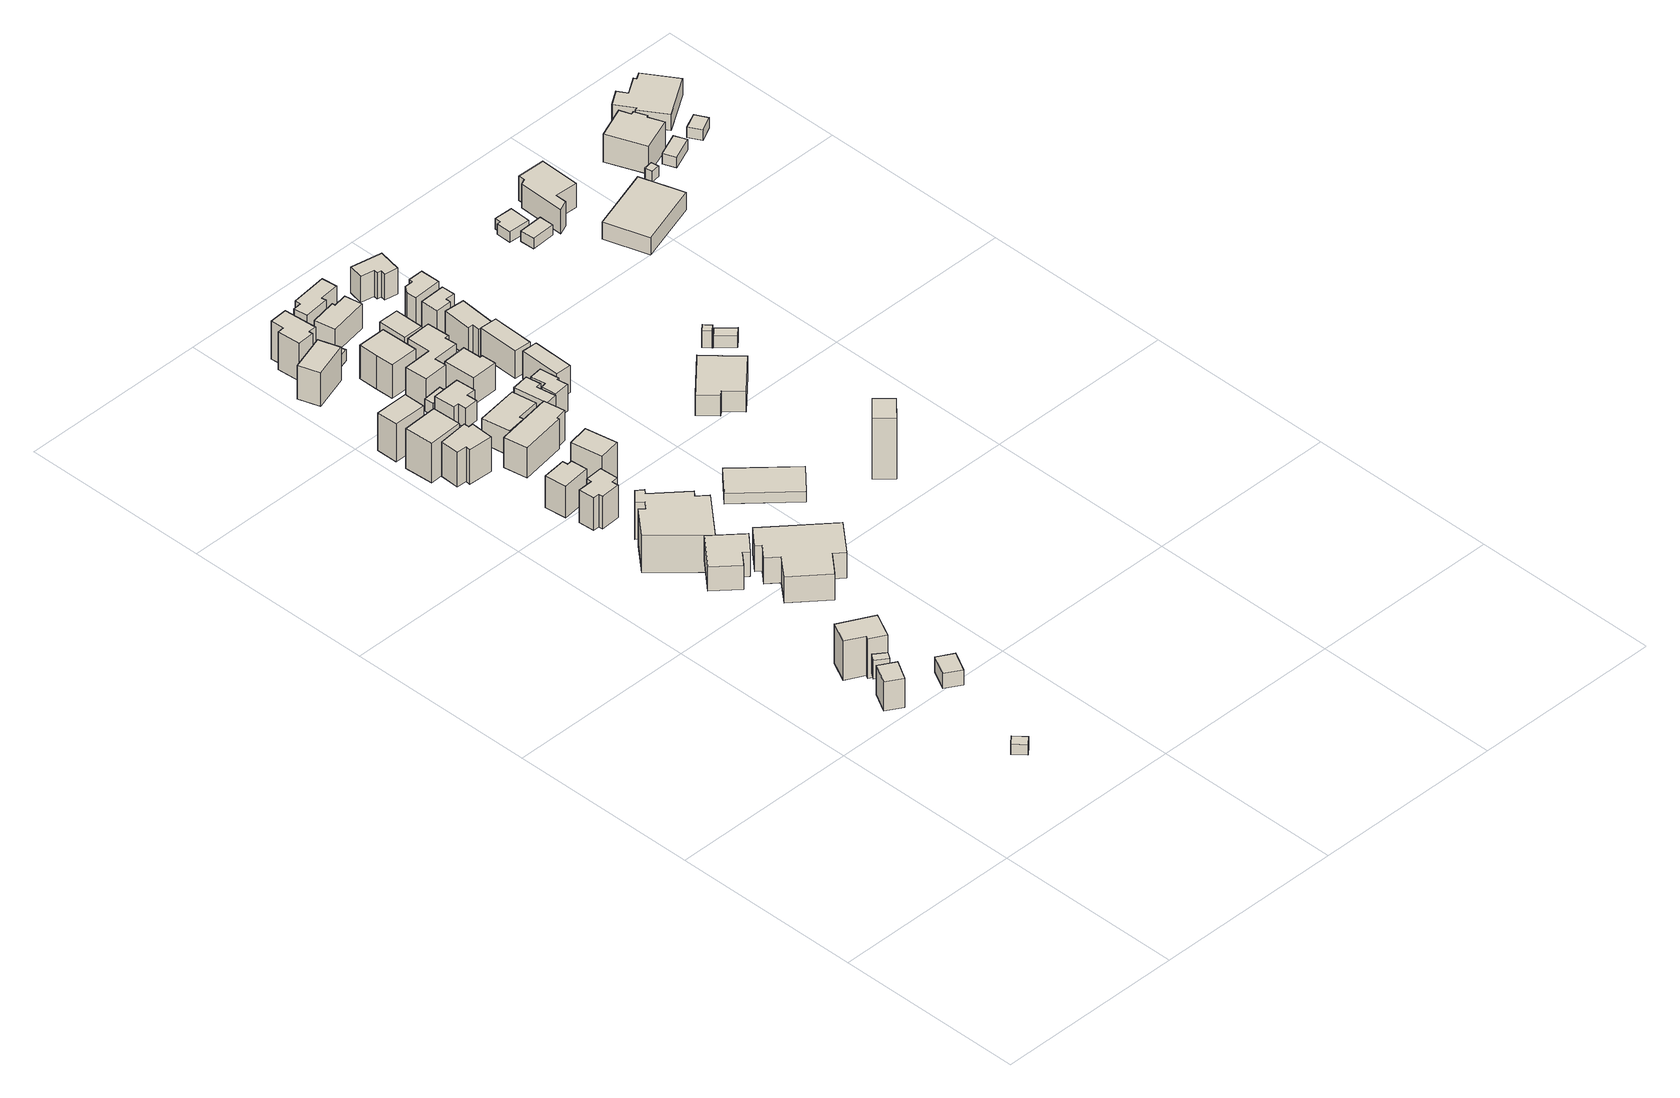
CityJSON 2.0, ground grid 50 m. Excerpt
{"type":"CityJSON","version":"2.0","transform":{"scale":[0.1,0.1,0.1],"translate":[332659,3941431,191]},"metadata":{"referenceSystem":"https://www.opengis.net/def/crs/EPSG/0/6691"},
"CityObjects":{
"building1":{"type":"Building","attributes":{"BuildingIDAttribute.prefecture":"14","BuildingIDAttribute.city":"14151","BuildingDetailAttribute.surveyYear":2015,"BuildingLandSlideRiskAttribute.description":"1","BuildingLandSlideRiskAttribute.areaType":"1"},"geometry":[{"type":"Solid","lod":"1","boundaries":[[[[0,1,2,3]],[[2,4,5,3]],[[1,6,4,2]],[[0,7,6,1]],[[3,5,7,0]],[[4,6,7,5]]]]}]},
"building2":{"type":"Building","attributes":{"usage":"411","measuredHeight":13.5,"storeysAboveGround":1,"BuildingIDAttribute.prefecture":"14","BuildingIDAttribute.city":"14151","BuildingDetailAttribute.totalFloorArea":26.05,"BuildingDetailAttribute.buildingFootprintArea":26.05,"BuildingDetailAttribute.buildingStructureType":"610","BuildingDetailAttribute.buildingStructureOrgType":"2","BuildingDetailAttribute.orgUsage":"10","BuildingDetailAttribute.surveyYear":2015,"BuildingLandSlideRiskAttribute.description":"1","BuildingLandSlideRiskAttribute.areaType":"1"},"geometry":[{"type":"Solid","lod":"1","boundaries":[[[[8,9,10,11]],[[10,12,13,11]],[[9,14,12,10]],[[8,15,14,9]],[[11,13,15,8]],[[12,14,15,13]]]]}]},
"building3":{"type":"Building","attributes":{"measuredHeight":5.5,"BuildingIDAttribute.prefecture":"14","BuildingIDAttribute.city":"14151","BuildingDetailAttribute.surveyYear":2015,"BuildingLandSlideRiskAttribute.description":"1","BuildingLandSlideRiskAttribute.areaType":"1"},"geometry":[{"type":"Solid","lod":"1","boundaries":[[[[16,17,18,19]],[[18,20,21,19]],[[17,22,20,18]],[[16,23,22,17]],[[19,21,23,16]],[[20,22,23,21]]]]}]},
"building4":{"type":"Building","attributes":{"usage":"411","measuredHeight":11.9,"storeysAboveGround":2,"BuildingIDAttribute.prefecture":"14","BuildingIDAttribute.city":"14151","BuildingDetailAttribute.totalFloorArea":110.75,"BuildingDetailAttribute.buildingFootprintArea":55.37,"BuildingDetailAttribute.buildingStructureType":"601","BuildingDetailAttribute.buildingStructureOrgType":"1","BuildingDetailAttribute.orgUsage":"10","BuildingDetailAttribute.surveyYear":2015,"BuildingLandSlideRiskAttribute.description":"1","BuildingLandSlideRiskAttribute.areaType":"1"},"geometry":[{"type":"Solid","lod":"1","boundaries":[[[[24,25,26,27,28,29]],[[28,30,31,29]],[[27,32,30,28]],[[26,33,32,27]],[[25,34,33,26]],[[24,35,34,25]],[[29,31,35,24]],[[30,32,33,34,35,31]]]]}]},
"building5":{"type":"Building","attributes":{"usage":"401","measuredHeight":4.5,"storeysAboveGround":1,"BuildingIDAttribute.prefecture":"14","BuildingIDAttribute.city":"14151","BuildingDetailAttribute.totalFloorArea":24.36,"BuildingDetailAttribute.buildingFootprintArea":24.36,"BuildingDetailAttribute.buildingStructureType":"601","BuildingDetailAttribute.buildingStructureOrgType":"1","BuildingDetailAttribute.orgUsage":"61","BuildingDetailAttribute.surveyYear":2015,"BuildingLandSlideRiskAttribute.description":"1","BuildingLandSlideRiskAttribute.areaType":"1"},"geometry":[{"type":"Solid","lod":"1","boundaries":[[[[36,37,38,39]],[[38,40,41,39]],[[37,42,40,38]],[[36,43,42,37]],[[39,41,43,36]],[[40,42,43,41]]]]}]},
"building6":{"type":"Building","attributes":{"usage":"413","measuredHeight":7.4,"storeysAboveGround":2,"BuildingIDAttribute.prefecture":"14","BuildingIDAttribute.city":"14151","BuildingDetailAttribute.totalFloorArea":607.77,"BuildingDetailAttribute.buildingFootprintArea":303.88,"BuildingDetailAttribute.buildingStructureType":"601","BuildingDetailAttribute.buildingStructureOrgType":"1","BuildingDetailAttribute.orgUsage":"30","BuildingDetailAttribute.surveyYear":2015},"geometry":[{"type":"Solid","lod":"1","boundaries":[[[[44,45,46,47,48,49]],[[48,50,51,49]],[[47,52,50,48]],[[46,53,52,47]],[[45,54,53,46]],[[44,55,54,45]],[[49,51,55,44]],[[50,52,53,54,55,51]]]]}]},
"building7":{"type":"Building","attributes":{"measuredHeight":10.5,"BuildingIDAttribute.prefecture":"14","BuildingIDAttribute.city":"14151","BuildingDetailAttribute.surveyYear":2015,"BuildingLandSlideRiskAttribute.description":"1","BuildingLandSlideRiskAttribute.areaType":"1"},"geometry":[{"type":"Solid","lod":"1","boundaries":[[[[56,57,58,59,60,61,62,63,64,65]],[[64,66,67,65]],[[63,68,66,64]],[[62,69,68,63]],[[61,70,69,62]],[[60,71,70,61]],[[59,72,71,60]],[[58,73,72,59]],[[57,74,73,58]],[[56,75,74,57]],[[65,67,75,56]],[[66,68,69,70,71,72,73,74,75,67]]]]}]},
"building8":{"type":"Building","attributes":{"usage":"441","measuredHeight":11.7,"storeysAboveGround":1,"BuildingIDAttribute.prefecture":"14","BuildingIDAttribute.city":"14151","BuildingDetailAttribute.totalFloorArea":197.43,"BuildingDetailAttribute.buildingFootprintArea":197.43,"BuildingDetailAttribute.buildingStructureType":"610","BuildingDetailAttribute.buildingStructureOrgType":"2","BuildingDetailAttribute.orgUsage":"171","BuildingDetailAttribute.surveyYear":2015},"geometry":[{"type":"Solid","lod":"1","boundaries":[[[[76,77,78,79,80,81,82,83,84,85,86,87]],[[86,88,89,87]],[[85,90,88,86]],[[84,91,90,85]],[[83,92,91,84]],[[82,93,92,83]],[[81,94,93,82]],[[80,95,94,81]],[[79,96,95,80]],[[78,97,96,79]],[[77,98,97,78]],[[76,99,98,77]],[[87,89,99,76]],[[88,90,91,92,93,94,95,96,97,98,99,89]]]]}]},
"building9":{"type":"Building","attributes":{"usage":"411","measuredHeight":10,"storeysAboveGround":2,"BuildingIDAttribute.prefecture":"14","BuildingIDAttribute.city":"14151","BuildingDetailAttribute.totalFloorArea":78.78,"BuildingDetailAttribute.buildingFootprintArea":39.39,"BuildingDetailAttribute.buildingStructureType":"601","BuildingDetailAttribute.buildingStructureOrgType":"1","BuildingDetailAttribute.orgUsage":"10","BuildingDetailAttribute.surveyYear":2015},"geometry":[{"type":"Solid","lod":"1","boundaries":[[[[100,101,102,103,104,105,106,107,108,109]],[[108,110,111,109]],[[107,112,110,108]],[[106,113,112,107]],[[105,114,113,106]],[[104,115,114,105]],[[103,116,115,104]],[[102,117,116,103]],[[101,118,117,102]],[[100,119,118,101]],[[109,111,119,100]],[[110,112,113,114,115,116,117,118,119,111]]]]}]},
"building10":{"type":"Building","attributes":{"usage":"411","measuredHeight":9.7,"storeysAboveGround":2,"BuildingIDAttribute.prefecture":"14","BuildingIDAttribute.city":"14151","BuildingDetailAttribute.totalFloorArea":68.34,"BuildingDetailAttribute.buildingFootprintArea":34.17,"BuildingDetailAttribute.buildingStructureType":"601","BuildingDetailAttribute.buildingStructureOrgType":"1","BuildingDetailAttribute.orgUsage":"10","BuildingDetailAttribute.surveyYear":2015},"geometry":[{"type":"Solid","lod":"1","boundaries":[[[[120,121,122,123,124,125]],[[124,126,127,125]],[[123,128,126,124]],[[122,129,128,123]],[[121,130,129,122]],[[120,131,130,121]],[[125,127,131,120]],[[126,128,129,130,131,127]]]]}]},
"building11":{"type":"Building","attributes":{"usage":"411","measuredHeight":10.7,"storeysAboveGround":2,"BuildingIDAttribute.prefecture":"14","BuildingIDAttribute.city":"14151","BuildingDetailAttribute.totalFloorArea":95.08,"BuildingDetailAttribute.buildingFootprintArea":47.54,"BuildingDetailAttribute.buildingStructureType":"601","BuildingDetailAttribute.buildingStructureOrgType":"1","BuildingDetailAttribute.orgUsage":"10","BuildingDetailAttribute.surveyYear":2015,"BuildingLandSlideRiskAttribute.description":"1","BuildingLandSlideRiskAttribute.areaType":"1"},"geometry":[{"type":"Solid","lod":"1","boundaries":[[[[132,133,134,135,136,137,138,139]],[[138,140,141,139]],[[137,142,140,138]],[[136,143,142,137]],[[135,144,143,136]],[[134,145,144,135]],[[133,146,145,134]],[[132,147,146,133]],[[139,141,147,132]],[[140,142,143,144,145,146,147,141]]]]}]},
"building12":{"type":"Building","attributes":{"usage":"411","measuredHeight":12.3,"storeysAboveGround":2,"BuildingIDAttribute.prefecture":"14","BuildingIDAttribute.city":"14151","BuildingDetailAttribute.totalFloorArea":114.67,"BuildingDetailAttribute.buildingFootprintArea":57.34,"BuildingDetailAttribute.buildingStructureType":"601","BuildingDetailAttribute.buildingStructureOrgType":"1","BuildingDetailAttribute.orgUsage":"10","BuildingDetailAttribute.surveyYear":2015,"BuildingLandSlideRiskAttribute.description":"1","BuildingLandSlideRiskAttribute.areaType":"1"},"geometry":[{"type":"Solid","lod":"1","boundaries":[[[[148,149,150,151]],[[150,152,153,151]],[[149,154,152,150]],[[148,155,154,149]],[[151,153,155,148]],[[152,154,155,153]]]]}]},
"building13":{"type":"Building","attributes":{"usage":"411","measuredHeight":12.6,"storeysAboveGround":2,"BuildingIDAttribute.prefecture":"14","BuildingIDAttribute.city":"14151","BuildingDetailAttribute.totalFloorArea":80.04,"BuildingDetailAttribute.buildingFootprintArea":40.02,"BuildingDetailAttribute.buildingStructureType":"601","BuildingDetailAttribute.buildingStructureOrgType":"1","BuildingDetailAttribute.orgUsage":"10","BuildingDetailAttribute.surveyYear":2015,"BuildingLandSlideRiskAttribute.description":"1","BuildingLandSlideRiskAttribute.areaType":"1"},"geometry":[{"type":"Solid","lod":"1","boundaries":[[[[156,157,158,159]],[[158,160,161,159]],[[157,162,160,158]],[[156,163,162,157]],[[159,161,163,156]],[[160,162,163,161]]]]}]},
"building14":{"type":"Building","attributes":{"usage":"411","measuredHeight":10.7,"storeysAboveGround":3,"BuildingIDAttribute.prefecture":"14","BuildingIDAttribute.city":"14151","BuildingDetailAttribute.totalFloorArea":118.38,"BuildingDetailAttribute.buildingFootprintArea":39.46,"BuildingDetailAttribute.buildingStructureType":"601","BuildingDetailAttribute.buildingStructureOrgType":"1","BuildingDetailAttribute.orgUsage":"10","BuildingDetailAttribute.surveyYear":2015},"geometry":[{"type":"Solid","lod":"1","boundaries":[[[[164,165,166,167]],[[166,168,169,167]],[[165,170,168,166]],[[164,171,170,165]],[[167,169,171,164]],[[168,170,171,169]]]]}]},
"building15":{"type":"Building","attributes":{"usage":"411","measuredHeight":9.7,"storeysAboveGround":2,"BuildingIDAttribute.prefecture":"14","BuildingIDAttribute.city":"14151","BuildingDetailAttribute.totalFloorArea":155.65,"BuildingDetailAttribute.buildingFootprintArea":77.83,"BuildingDetailAttribute.buildingStructureType":"601","BuildingDetailAttribute.buildingStructureOrgType":"1","BuildingDetailAttribute.orgUsage":"10","BuildingDetailAttribute.surveyYear":2015},"geometry":[{"type":"Solid","lod":"1","boundaries":[[[[172,173,174,175,176,177]],[[176,178,179,177]],[[175,180,178,176]],[[174,181,180,175]],[[173,182,181,174]],[[172,183,182,173]],[[177,179,183,172]],[[178,180,181,182,183,179]]]]}]},
"building16":{"type":"Building","attributes":{"usage":"411","measuredHeight":8.4,"storeysAboveGround":2,"BuildingIDAttribute.prefecture":"14","BuildingIDAttribute.city":"14151","BuildingDetailAttribute.totalFloorArea":116.12,"BuildingDetailAttribute.buildingFootprintArea":58.06,"BuildingDetailAttribute.buildingStructureType":"601","BuildingDetailAttribute.buildingStructureOrgType":"1","BuildingDetailAttribute.orgUsage":"10","BuildingDetailAttribute.surveyYear":2015},"geometry":[{"type":"Solid","lod":"1","boundaries":[[[[184,185,186,187,188,189]],[[188,190,191,189]],[[187,192,190,188]],[[186,193,192,187]],[[185,194,193,186]],[[184,195,194,185]],[[189,191,195,184]],[[190,192,193,194,195,191]]]]}]},
"building17":{"type":"Building","attributes":{"name":"252","usage":"421","storeysAboveGround":1,"BuildingIDAttribute.prefecture":"14","BuildingIDAttribute.city":"14151","BuildingDetailAttribute.totalFloorArea":140.59,"BuildingDetailAttribute.buildingFootprintArea":140.59,"BuildingDetailAttribute.buildingStructureType":"610","BuildingDetailAttribute.buildingStructureOrgType":"2","BuildingDetailAttribute.orgUsage":"120","BuildingDetailAttribute.surveyYear":2015,"BuildingLandSlideRiskAttribute.description":"1","BuildingLandSlideRiskAttribute.areaType":"1"},"geometry":[{"type":"Solid","lod":"1","boundaries":[[[[196,197,198,199]],[[198,200,201,199]],[[197,202,200,198]],[[196,203,202,197]],[[199,201,203,196]],[[200,202,203,201]]]]}]},
"building18":{"type":"Building","attributes":{"usage":"411","measuredHeight":8,"storeysAboveGround":2,"BuildingIDAttribute.prefecture":"14","BuildingIDAttribute.city":"14151","BuildingDetailAttribute.totalFloorArea":79.61,"BuildingDetailAttribute.buildingFootprintArea":39.81,"BuildingDetailAttribute.buildingStructureType":"601","BuildingDetailAttribute.buildingStructureOrgType":"1","BuildingDetailAttribute.orgUsage":"10","BuildingDetailAttribute.surveyYear":2015},"geometry":[{"type":"Solid","lod":"1","boundaries":[[[[204,205,206,207,208,209,210,211]],[[210,212,213,211]],[[209,214,212,210]],[[208,215,214,209]],[[207,216,215,208]],[[206,217,216,207]],[[205,218,217,206]],[[204,219,218,205]],[[211,213,219,204]],[[212,214,215,216,217,218,219,213]]]]}]},
"building19":{"type":"Building","attributes":{"usage":"411","measuredHeight":10.5,"storeysAboveGround":2,"BuildingIDAttribute.prefecture":"14","BuildingIDAttribute.city":"14151","BuildingDetailAttribute.totalFloorArea":92.85,"BuildingDetailAttribute.buildingFootprintArea":46.42,"BuildingDetailAttribute.buildingStructureType":"601","BuildingDetailAttribute.buildingStructureOrgType":"1","BuildingDetailAttribute.orgUsage":"10","BuildingDetailAttribute.surveyYear":2015,"BuildingLandSlideRiskAttribute.description":"1","BuildingLandSlideRiskAttribute.areaType":"1"},"geometry":[{"type":"Solid","lod":"1","boundaries":[[[[220,221,222,223]],[[222,224,225,223]],[[221,226,224,222]],[[220,227,226,221]],[[223,225,227,220]],[[224,226,227,225]]]]}]},
"building20":{"type":"Building","attributes":{"measuredHeight":4.2,"BuildingIDAttribute.prefecture":"14","BuildingIDAttribute.city":"14151","BuildingDetailAttribute.surveyYear":2015},"geometry":[{"type":"Solid","lod":"1","boundaries":[[[[228,229,230,231]],[[230,232,233,231]],[[229,234,232,230]],[[228,235,234,229]],[[231,233,235,228]],[[232,234,235,233]]]]}]},
"building21":{"type":"Building","attributes":{"usage":"411","measuredHeight":10.8,"storeysAboveGround":2,"BuildingIDAttribute.prefecture":"14","BuildingIDAttribute.city":"14151","BuildingDetailAttribute.totalFloorArea":119.8,"BuildingDetailAttribute.buildingFootprintArea":59.9,"BuildingDetailAttribute.buildingStructureType":"601","BuildingDetailAttribute.buildingStructureOrgType":"1","BuildingDetailAttribute.orgUsage":"10","BuildingDetailAttribute.surveyYear":2015},"geometry":[{"type":"Solid","lod":"1","boundaries":[[[[236,237,238,239,240]],[[239,241,242,240]],[[238,243,241,239]],[[237,244,243,238]],[[236,245,244,237]],[[240,242,245,236]],[[241,243,244,245,242]]]]}]},
"building22":{"type":"Building","attributes":{"usage":"411","measuredHeight":8.2,"storeysAboveGround":2,"BuildingIDAttribute.prefecture":"14","BuildingIDAttribute.city":"14151","BuildingDetailAttribute.totalFloorArea":126.86,"BuildingDetailAttribute.buildingFootprintArea":63.43,"BuildingDetailAttribute.buildingStructureType":"601","BuildingDetailAttribute.buildingStructureOrgType":"1","BuildingDetailAttribute.orgUsage":"10","BuildingDetailAttribute.surveyYear":2015},"geometry":[{"type":"Solid","lod":"1","boundaries":[[[[246,247,248,249,250,251]],[[250,252,253,251]],[[249,254,252,250]],[[248,255,254,249]],[[247,256,255,248]],[[246,257,256,247]],[[251,253,257,246]],[[252,254,255,256,257,253]]]]}]},
"building23":{"type":"Building","attributes":{"usage":"411","measuredHeight":11.3,"storeysAboveGround":2,"BuildingIDAttribute.prefecture":"14","BuildingIDAttribute.city":"14151","BuildingDetailAttribute.totalFloorArea":90.86,"BuildingDetailAttribute.buildingFootprintArea":45.43,"BuildingDetailAttribute.buildingStructureType":"601","BuildingDetailAttribute.buildingStructureOrgType":"1","BuildingDetailAttribute.orgUsage":"10","BuildingDetailAttribute.surveyYear":2015,"BuildingLandSlideRiskAttribute.description":"1","BuildingLandSlideRiskAttribute.areaType":"1"},"geometry":[{"type":"Solid","lod":"1","boundaries":[[[[258,259,260,261,262,263,264,265]],[[264,266,267,265]],[[263,268,266,264]],[[262,269,268,263]],[[261,270,269,262]],[[260,271,270,261]],[[259,272,271,260]],[[258,273,272,259]],[[265,267,273,258]],[[266,268,269,270,271,272,273,267]]]]}]},
"building24":{"type":"Building","attributes":{"measuredHeight":3.6,"BuildingIDAttribute.prefecture":"14","BuildingIDAttribute.city":"14151","BuildingDetailAttribute.surveyYear":2015},"geometry":[{"type":"Solid","lod":"1","boundaries":[[[[274,275,276,277]],[[276,278,279,277]],[[275,280,278,276]],[[274,281,280,275]],[[277,279,281,274]],[[278,280,281,279]]]]}]},
"building25":{"type":"Building","attributes":{"usage":"411","measuredHeight":9,"storeysAboveGround":2,"BuildingIDAttribute.prefecture":"14","BuildingIDAttribute.city":"14151","BuildingDetailAttribute.totalFloorArea":165.28,"BuildingDetailAttribute.buildingFootprintArea":82.64,"BuildingDetailAttribute.buildingStructureType":"601","BuildingDetailAttribute.buildingStructureOrgType":"1","BuildingDetailAttribute.orgUsage":"10","BuildingDetailAttribute.surveyYear":2015},"geometry":[{"type":"Solid","lod":"1","boundaries":[[[[282,283,284,285,286,287,288,289,290,291]],[[290,292,293,291]],[[289,294,292,290]],[[288,295,294,289]],[[287,296,295,288]],[[286,297,296,287]],[[285,298,297,286]],[[284,299,298,285]],[[283,300,299,284]],[[282,301,300,283]],[[291,293,301,282]],[[292,294,295,296,297,298,299,300,301,293]]]]}]},
"building26":{"type":"Building","attributes":{"usage":"411","measuredHeight":8.4,"storeysAboveGround":2,"BuildingIDAttribute.prefecture":"14","BuildingIDAttribute.city":"14151","BuildingDetailAttribute.totalFloorArea":92.43,"BuildingDetailAttribute.buildingFootprintArea":46.21,"BuildingDetailAttribute.buildingStructureType":"601","BuildingDetailAttribute.buildingStructureOrgType":"1","BuildingDetailAttribute.orgUsage":"10","BuildingDetailAttribute.surveyYear":2015},"geometry":[{"type":"Solid","lod":"1","boundaries":[[[[302,303,304,305,306,307]],[[306,308,309,307]],[[305,310,308,306]],[[304,311,310,305]],[[303,312,311,304]],[[302,313,312,303]],[[307,309,313,302]],[[308,310,311,312,313,309]]]]}]},
"building27":{"type":"Building","attributes":{"measuredHeight":8.2,"BuildingIDAttribute.prefecture":"14","BuildingIDAttribute.city":"14151","BuildingDetailAttribute.surveyYear":2015},"geometry":[{"type":"Solid","lod":"1","boundaries":[[[[314,315,316,317,318,319,320,321]],[[320,322,323,321]],[[319,324,322,320]],[[318,325,324,319]],[[317,326,325,318]],[[316,327,326,317]],[[315,328,327,316]],[[314,329,328,315]],[[321,323,329,314]],[[322,324,325,326,327,328,329,323]]]]}]},
"building28":{"type":"Building","attributes":{"usage":"421","measuredHeight":20.1,"storeysAboveGround":1,"BuildingIDAttribute.prefecture":"14","BuildingIDAttribute.city":"14151","BuildingDetailAttribute.totalFloorArea":33.07,"BuildingDetailAttribute.buildingFootprintArea":33.07,"BuildingDetailAttribute.buildingStructureType":"610","BuildingDetailAttribute.buildingStructureOrgType":"2","BuildingDetailAttribute.orgUsage":"120","BuildingDetailAttribute.surveyYear":2015,"BuildingLandSlideRiskAttribute.description":"1","BuildingLandSlideRiskAttribute.areaType":"1"},"geometry":[{"type":"Solid","lod":"1","boundaries":[[[[330,331,332,333]],[[332,334,335,333]],[[331,336,334,332]],[[330,337,336,331]],[[333,335,337,330]],[[334,336,337,335]]]]}]},
"building29":{"type":"Building","attributes":{"usage":"411","measuredHeight":10.2,"storeysAboveGround":2,"BuildingIDAttribute.prefecture":"14","BuildingIDAttribute.city":"14151","BuildingDetailAttribute.totalFloorArea":67.5,"BuildingDetailAttribute.buildingFootprintArea":33.75,"BuildingDetailAttribute.buildingStructureType":"601","BuildingDetailAttribute.buildingStructureOrgType":"1","BuildingDetailAttribute.orgUsage":"10","BuildingDetailAttribute.surveyYear":2015},"geometry":[{"type":"Solid","lod":"1","boundaries":[[[[338,339,340,341]],[[340,342,343,341]],[[339,344,342,340]],[[338,345,344,339]],[[341,343,345,338]],[[342,344,345,343]]]]}]},
"building30":{"type":"Building","attributes":{"usage":"411","measuredHeight":7.7,"storeysAboveGround":2,"BuildingIDAttribute.prefecture":"14","BuildingIDAttribute.city":"14151","BuildingDetailAttribute.totalFloorArea":70.31,"BuildingDetailAttribute.buildingFootprintArea":35.15,"BuildingDetailAttribute.buildingStructureType":"601","BuildingDetailAttribute.buildingStructureOrgType":"1","BuildingDetailAttribute.orgUsage":"10","BuildingDetailAttribute.surveyYear":2015},"geometry":[{"type":"Solid","lod":"1","boundaries":[[[[346,347,348,349,350,351]],[[350,352,353,351]],[[349,354,352,350]],[[348,355,354,349]],[[347,356,355,348]],[[346,357,356,347]],[[351,353,357,346]],[[352,354,355,356,357,353]]]]}]},
"building31":{"type":"Building","attributes":{"usage":"411","measuredHeight":9.4,"storeysAboveGround":2,"BuildingIDAttribute.prefecture":"14","BuildingIDAttribute.city":"14151","BuildingDetailAttribute.totalFloorArea":62.1,"BuildingDetailAttribute.buildingFootprintArea":31.05,"BuildingDetailAttribute.buildingStructureType":"601","BuildingDetailAttribute.buildingStructureOrgType":"1","BuildingDetailAttribute.orgUsage":"10","BuildingDetailAttribute.surveyYear":2015},"geometry":[{"type":"Solid","lod":"1","boundaries":[[[[358,359,360,361]],[[360,362,363,361]],[[359,364,362,360]],[[358,365,364,359]],[[361,363,365,358]],[[362,364,365,363]]]]}]},
"building32":{"type":"Building","attributes":{"usage":"411","measuredHeight":7.6,"storeysAboveGround":2,"BuildingIDAttribute.prefecture":"14","BuildingIDAttribute.city":"14151","BuildingDetailAttribute.totalFloorArea":86.54,"BuildingDetailAttribute.buildingFootprintArea":43.27,"BuildingDetailAttribute.buildingStructureType":"601","BuildingDetailAttribute.buildingStructureOrgType":"1","BuildingDetailAttribute.orgUsage":"10","BuildingDetailAttribute.surveyYear":2015,"BuildingLandSlideRiskAttribute.description":"1","BuildingLandSlideRiskAttribute.areaType":"1"},"geometry":[{"type":"Solid","lod":"1","boundaries":[[[[366,367,368,369,370,371,372,373]],[[372,374,375,373]],[[371,376,374,372]],[[370,377,376,371]],[[369,378,377,370]],[[368,379,378,369]],[[367,380,379,368]],[[366,381,380,367]],[[373,375,381,366]],[[374,376,377,378,379,380,381,375]]]]}]},
"building33":{"type":"Building","attributes":{"usage":"411","measuredHeight":8.8,"storeysAboveGround":2,"BuildingIDAttribute.prefecture":"14","BuildingIDAttribute.city":"14151","BuildingDetailAttribute.totalFloorArea":82,"BuildingDetailAttribute.buildingFootprintArea":41,"BuildingDetailAttribute.buildingStructureType":"601","BuildingDetailAttribute.buildingStructureOrgType":"1","BuildingDetailAttribute.orgUsage":"10","BuildingDetailAttribute.surveyYear":2015},"geometry":[{"type":"Solid","lod":"1","boundaries":[[[[382,383,384,385]],[[384,386,387,385]],[[383,388,386,384]],[[382,389,388,383]],[[385,387,389,382]],[[386,388,389,387]]]]}]},
"building34":{"type":"Building","attributes":{"usage":"411","measuredHeight":7,"storeysAboveGround":1,"BuildingIDAttribute.prefecture":"14","BuildingIDAttribute.city":"14151","BuildingDetailAttribute.totalFloorArea":128.74,"BuildingDetailAttribute.buildingFootprintArea":128.74,"BuildingDetailAttribute.buildingStructureType":"601","BuildingDetailAttribute.buildingStructureOrgType":"1","BuildingDetailAttribute.orgUsage":"10","BuildingDetailAttribute.surveyYear":2015,"BuildingLandSlideRiskAttribute.description":"1","BuildingLandSlideRiskAttribute.areaType":"1"},"geometry":[{"type":"Solid","lod":"1","boundaries":[[[[390,391,392,393,394,395]],[[394,396,397,395]],[[393,398,396,394]],[[392,399,398,393]],[[391,400,399,392]],[[390,401,400,391]],[[395,397,401,390]],[[396,398,399,400,401,397]]]]}]},
"building35":{"type":"Building","attributes":{"usage":"411","measuredHeight":9,"storeysAboveGround":2,"BuildingIDAttribute.prefecture":"14","BuildingIDAttribute.city":"14151","BuildingDetailAttribute.totalFloorArea":78.77,"BuildingDetailAttribute.buildingFootprintArea":39.39,"BuildingDetailAttribute.buildingStructureType":"601","BuildingDetailAttribute.buildingStructureOrgType":"1","BuildingDetailAttribute.orgUsage":"10","BuildingDetailAttribute.surveyYear":2015},"geometry":[{"type":"Solid","lod":"1","boundaries":[[[[402,403,404,405,406,407]],[[406,408,409,407]],[[405,410,408,406]],[[404,411,410,405]],[[403,412,411,404]],[[402,413,412,403]],[[407,409,413,402]],[[408,410,411,412,413,409]]]]}]},
"building36":{"type":"Building","attributes":{"usage":"411","measuredHeight":9.3,"storeysAboveGround":2,"BuildingIDAttribute.prefecture":"14","BuildingIDAttribute.city":"14151","BuildingDetailAttribute.totalFloorArea":46.86,"BuildingDetailAttribute.buildingFootprintArea":23.43,"BuildingDetailAttribute.buildingStructureType":"601","BuildingDetailAttribute.buildingStructureOrgType":"1","BuildingDetailAttribute.orgUsage":"10","BuildingDetailAttribute.surveyYear":2015},"geometry":[{"type":"Solid","lod":"1","boundaries":[[[[414,415,416,417,418,419]],[[418,420,421,419]],[[417,422,420,418]],[[416,423,422,417]],[[415,424,423,416]],[[414,425,424,415]],[[419,421,425,414]],[[420,422,423,424,425,421]]]]}]},
"building37":{"type":"Building","attributes":{"usage":"411","measuredHeight":10.2,"storeysAboveGround":2,"BuildingIDAttribute.prefecture":"14","BuildingIDAttribute.city":"14151","BuildingDetailAttribute.totalFloorArea":43.78,"BuildingDetailAttribute.buildingFootprintArea":21.89,"BuildingDetailAttribute.buildingStructureType":"601","BuildingDetailAttribute.buildingStructureOrgType":"1","BuildingDetailAttribute.orgUsage":"10","BuildingDetailAttribute.surveyYear":2015},"geometry":[{"type":"Solid","lod":"1","boundaries":[[[[426,427,428,429,430,431,432]],[[431,433,434,432]],[[430,435,433,431]],[[429,436,435,430]],[[428,437,436,429]],[[427,438,437,428]],[[426,439,438,427]],[[432,434,439,426]],[[433,435,436,437,438,439,434]]]]}]},
"building38":{"type":"Building","attributes":{"usage":"411","measuredHeight":8.1,"storeysAboveGround":2,"BuildingIDAttribute.prefecture":"14","BuildingIDAttribute.city":"14151","BuildingDetailAttribute.totalFloorArea":69.57,"BuildingDetailAttribute.buildingFootprintArea":34.78,"BuildingDetailAttribute.buildingStructureType":"601","BuildingDetailAttribute.buildingStructureOrgType":"1","BuildingDetailAttribute.orgUsage":"10","BuildingDetailAttribute.surveyYear":2015},"geometry":[{"type":"Solid","lod":"1","boundaries":[[[[440,441,442,443,444,445,446,447]],[[446,448,449,447]],[[445,450,448,446]],[[444,451,450,445]],[[443,452,451,444]],[[442,453,452,443]],[[441,454,453,442]],[[440,455,454,441]],[[447,449,455,440]],[[448,450,451,452,453,454,455,449]]]]}]},
"building39":{"type":"Building","attributes":{"measuredHeight":5.2,"BuildingIDAttribute.prefecture":"14","BuildingIDAttribute.city":"14151","BuildingDetailAttribute.surveyYear":2015},"geometry":[{"type":"Solid","lod":"1","boundaries":[[[[456,457,458,459]],[[458,460,461,459]],[[457,462,460,458]],[[456,463,462,457]],[[459,461,463,456]],[[460,462,463,461]]]]}]},
"building40":{"type":"Building","attributes":{"measuredHeight":4.5,"BuildingIDAttribute.prefecture":"14","BuildingIDAttribute.city":"14151","BuildingDetailAttribute.surveyYear":2015},"geometry":[{"type":"Solid","lod":"1","boundaries":[[[[464,465,466,467]],[[466,468,469,467]],[[465,470,468,466]],[[464,471,470,465]],[[467,469,471,464]],[[468,470,471,469]]]]}]},
"building41":{"type":"Building","attributes":{"usage":"451","storeysAboveGround":1,"BuildingIDAttribute.prefecture":"14","BuildingIDAttribute.city":"14151","BuildingDetailAttribute.totalFloorArea":20.02,"BuildingDetailAttribute.buildingFootprintArea":20.02,"BuildingDetailAttribute.buildingStructureType":"601","BuildingDetailAttribute.buildingStructureOrgType":"1","BuildingDetailAttribute.orgUsage":"200","BuildingDetailAttribute.surveyYear":2015},"geometry":[{"type":"Solid","lod":"1","boundaries":[[[[472,473,474,475]],[[474,476,477,475]],[[473,478,476,474]],[[472,479,478,473]],[[475,477,479,472]],[[476,478,479,477]]]]}]},
"building42":{"type":"Building","attributes":{"usage":"451","storeysAboveGround":1,"BuildingIDAttribute.prefecture":"14","BuildingIDAttribute.city":"14151","BuildingDetailAttribute.totalFloorArea":26.1,"BuildingDetailAttribute.buildingFootprintArea":26.1,"BuildingDetailAttribute.buildingStructureType":"601","BuildingDetailAttribute.buildingStructureOrgType":"1","BuildingDetailAttribute.orgUsage":"200","BuildingDetailAttribute.surveyYear":2015},"geometry":[{"type":"Solid","lod":"1","boundaries":[[[[480,481,482,483,484,485]],[[484,486,487,485]],[[483,488,486,484]],[[482,489,488,483]],[[481,490,489,482]],[[480,491,490,481]],[[485,487,491,480]],[[486,488,489,490,491,487]]]]}]},
"building43":{"type":"Building","attributes":{"usage":"411","measuredHeight":8.1,"storeysAboveGround":1,"BuildingIDAttribute.prefecture":"14","BuildingIDAttribute.city":"14151","BuildingDetailAttribute.totalFloorArea":83.14,"BuildingDetailAttribute.buildingFootprintArea":83.14,"BuildingDetailAttribute.buildingStructureType":"601","BuildingDetailAttribute.buildingStructureOrgType":"1","BuildingDetailAttribute.orgUsage":"10","BuildingDetailAttribute.surveyYear":2015},"geometry":[{"type":"Solid","lod":"1","boundaries":[[[[492,493,494,495,496,497,498,499]],[[498,500,501,499]],[[497,502,500,498]],[[496,503,502,497]],[[495,504,503,496]],[[494,505,504,495]],[[493,506,505,494]],[[492,507,506,493]],[[499,501,507,492]],[[500,502,503,504,505,506,507,501]]]]}]},
"building44":{"type":"Building","attributes":{"usage":"413","measuredHeight":5.8,"storeysAboveGround":1,"BuildingIDAttribute.prefecture":"14","BuildingIDAttribute.city":"14151","BuildingDetailAttribute.totalFloorArea":206.16,"BuildingDetailAttribute.buildingFootprintArea":206.16,"BuildingDetailAttribute.buildingStructureType":"610","BuildingDetailAttribute.buildingStructureOrgType":"2","BuildingDetailAttribute.orgUsage":"30","BuildingDetailAttribute.surveyYear":2015},"geometry":[{"type":"Solid","lod":"1","boundaries":[[[[508,509,510,511]],[[510,512,513,511]],[[509,514,512,510]],[[508,515,514,509]],[[511,513,515,508]],[[512,514,515,513]]]]}]},
"building45":{"type":"Building","attributes":{"BuildingIDAttribute.prefecture":"14","BuildingIDAttribute.city":"14151","BuildingDetailAttribute.surveyYear":2015},"geometry":[{"type":"Solid","lod":"1","boundaries":[[[[516,517,518,519]],[[518,520,521,519]],[[517,522,520,518]],[[516,523,522,517]],[[519,521,523,516]],[[520,522,523,521]]]]}]},
"building46":{"type":"Building","attributes":{"usage":"411","measuredHeight":9.1,"storeysAboveGround":2,"BuildingIDAttribute.prefecture":"14","BuildingIDAttribute.city":"14151","BuildingDetailAttribute.totalFloorArea":165.52,"BuildingDetailAttribute.buildingFootprintArea":82.76,"BuildingDetailAttribute.buildingStructureType":"601","BuildingDetailAttribute.buildingStructureOrgType":"1","BuildingDetailAttribute.orgUsage":"10","BuildingDetailAttribute.surveyYear":2015},"geometry":[{"type":"Solid","lod":"1","boundaries":[[[[524,525,526,527,528,529,530,531]],[[530,532,533,531]],[[529,534,532,530]],[[528,535,534,529]],[[527,536,535,528]],[[526,537,536,527]],[[525,538,537,526]],[[524,539,538,525]],[[531,533,539,524]],[[532,534,535,536,537,538,539,533]]]]}]},
"building47":{"type":"Building","attributes":{"BuildingIDAttribute.prefecture":"14","BuildingIDAttribute.city":"14151","BuildingDetailAttribute.surveyYear":2015,"BuildingLandSlideRiskAttribute.description":"1","BuildingLandSlideRiskAttribute.areaType":"1"},"geometry":[{"type":"Solid","lod":"1","boundaries":[[[[540,541,542,543]],[[542,544,545,543]],[[541,546,544,542]],[[540,547,546,541]],[[543,545,547,540]],[[544,546,547,545]]]]}]},
"building48":{"type":"Building","attributes":{"BuildingIDAttribute.prefecture":"14","BuildingIDAttribute.city":"14151","BuildingDetailAttribute.surveyYear":2015,"BuildingLandSlideRiskAttribute.description":"1","BuildingLandSlideRiskAttribute.areaType":"1"},"geometry":[{"type":"Solid","lod":"1","boundaries":[[[[548,549,550,551]],[[550,552,553,551]],[[549,554,552,550]],[[548,555,554,549]],[[551,553,555,548]],[[552,554,555,553]]]]}]},
"building49":{"type":"Building","attributes":{"usage":"415","measuredHeight":7.9,"storeysAboveGround":2,"BuildingIDAttribute.prefecture":"14","BuildingIDAttribute.city":"14151","BuildingDetailAttribute.totalFloorArea":236.15,"BuildingDetailAttribute.buildingFootprintArea":118.07,"BuildingDetailAttribute.buildingStructureType":"601","BuildingDetailAttribute.buildingStructureOrgType":"1","BuildingDetailAttribute.orgUsage":"50","BuildingDetailAttribute.surveyYear":2015,"BuildingLandSlideRiskAttribute.description":"1","BuildingLandSlideRiskAttribute.areaType":"1"},"geometry":[{"type":"Solid","lod":"1","boundaries":[[[[556,557,558,559,560,561,562,563,564,565]],[[564,566,567,565]],[[563,568,566,564]],[[562,569,568,563]],[[561,570,569,562]],[[560,571,570,561]],[[559,572,571,560]],[[558,573,572,559]],[[557,574,573,558]],[[556,575,574,557]],[[565,567,575,556]],[[566,568,569,570,571,572,573,574,575,567]]]]}]}
},
"vertices":[
[98,27,254],[76,8,254],[51,37,254],[72,56,254],[51,37,284],[72,56,284],[76,8,284],[98,27,284],
[67,378,180],[25,402,180],[55,454,180],[97,429,180],[55,454,263],[97,429,263],[25,402,263],[67,378,263],
[103,465,211],[91,447,211],[61,469,211],[74,486,211],[61,469,265],[74,486,265],[91,447,265],[103,465,265],
[150,543,185],[117,479,185],[76,501,185],[81,510,185],[34,535,185],[62,589,185],[34,535,298],[62,589,298],[81,510,298],[76,501,298],[117,479,298],[150,543,298],
[164,292,236],[123,316,236],[152,369,236],[193,345,236],[152,369,279],[193,345,279],[123,316,279],[164,292,279],
[123,1049,177],[196,984,177],[153,936,177],[139,948,177],[110,915,177],[51,968,177],[110,915,246],[51,968,246],[139,948,246],[153,936,246],[196,984,246],[123,1049,246],
[354,849,188],[287,771,188],[262,792,188],[215,738,188],[131,810,188],[175,863,188],[146,888,188],[174,921,188],[162,931,188],[203,978,188],[162,931,262],[203,978,262],[174,921,262],[146,888,262],[175,863,262],[131,810,262],[215,738,262],[262,792,262],[287,771,262],[354,849,262],
[51,1170,112],[111,1239,112],[123,1228,112],[138,1245,112],[121,1260,112],[151,1289,112],[168,1275,112],[159,1265,112],[240,1194,112],[229,1182,112],[255,1159,112],[164,1055,112],[255,1159,218],[164,1055,218],[229,1182,218],[240,1194,218],[159,1265,218],[168,1275,218],[151,1289,218],[121,1260,218],[138,1245,218],[123,1228,218],[111,1239,218],[51,1170,218],
[108,1346,99],[107,1357,99],[91,1357,99],[88,1399,99],[128,1400,99],[127,1414,99],[174,1417,99],[177,1368,99],[159,1367,99],[160,1349,99],[159,1367,192],[160,1349,192],[177,1368,192],[174,1417,192],[127,1414,192],[128,1400,192],[88,1399,192],[91,1357,192],[107,1357,192],[108,1346,192],
[87,1439,89],[81,1496,89],[143,1503,89],[144,1489,89],[158,1490,89],[162,1447,89],[158,1490,180],[162,1447,180],[144,1489,180],[143,1503,180],[81,1496,180],[87,1439,180],
[99,1763,63],[100,1749,63],[112,1749,63],[109,1689,63],[44,1692,63],[45,1704,63],[18,1705,63],[21,1755,63],[18,1705,162],[21,1755,162],[45,1704,162],[44,1692,162],[109,1689,162],[112,1749,162],[100,1749,162],[99,1763,162],
[8,1773,41],[4,1849,41],[96,1853,41],[99,1777,41],[96,1853,155],[99,1777,155],[4,1849,155],[8,1773,155],
[4,1879,42],[4,1935,42],[91,1936,42],[91,1879,42],[91,1936,150],[91,1879,150],[4,1935,150],[4,1879,150],
[175,1510,105],[232,1520,105],[247,1437,105],[190,1427,105],[247,1437,211],[190,1427,211],[232,1520,211],[175,1510,211],
[264,1679,92],[273,1623,92],[243,1618,92],[244,1612,92],[123,1592,92],[113,1655,92],[123,1592,178],[113,1655,178],[244,1612,178],[243,1618,178],[273,1623,178],[264,1679,178],
[252,1765,90],[262,1701,90],[202,1692,90],[203,1682,90],[152,1675,90],[141,1749,90],[152,1675,161],[141,1749,161],[203,1682,161],[202,1692,161],[262,1701,161],[252,1765,161],
[480,1087,178],[420,1025,178],[289,1150,178],[349,1212,178],[289,1150,208],[349,1212,208],[420,1025,208],[480,1087,208],
[220,1903,76],[223,1852,76],[199,1851,76],[200,1823,76],[164,1821,76],[163,1844,76],[149,1844,76],[146,1899,76],[149,1844,133],[146,1899,133],[163,1844,133],[164,1821,133],[200,1823,133],[199,1851,133],[223,1852,133],[220,1903,133],
[124,2237,15],[141,2182,15],[47,2152,15],[29,2207,15],[47,2152,111],[29,2207,111],[141,2182,111],[124,2237,111],
[195,1931,76],[196,1906,76],[145,1902,76],[143,1927,76],[145,1902,111],[143,1927,111],[196,1906,111],[195,1931,111],
[216,2026,56],[141,2025,56],[140,2073,56],[140,2123,56],[214,2124,56],[140,2123,152],[214,2124,152],[140,2073,152],[141,2025,152],[216,2026,152],
[258,1765,92],[303,1772,92],[309,1733,92],[295,1731,92],[303,1681,92],[272,1676,92],[303,1681,169],[272,1676,169],[295,1731,169],[309,1733,169],[303,1772,169],[258,1765,169],
[146,2265,9],[125,2264,9],[126,2254,9],[81,2251,9],[77,2312,9],[95,2314,9],[92,2349,9],[140,2352,9],[92,2349,117],[140,2352,117],[95,2314,117],[77,2312,117],[81,2251,117],[126,2254,117],[125,2264,117],[146,2265,117],
[131,2233,48],[155,2240,48],[169,2194,48],[145,2187,48],[169,2194,80],[145,2187,80],[155,2240,80],[131,2233,80],
[230,1999,71],[228,2062,71],[295,2065,71],[298,2005,71],[287,2005,71],[289,1973,71],[220,1970,71],[222,1939,71],[157,1936,71],[154,1996,71],[157,1936,154],[154,1996,154],[222,1939,154],[220,1970,154],[289,1973,154],[287,2005,154],[298,2005,154],[295,2065,154],[228,2062,154],[230,1999,154],
[228,1948,77],[291,1951,77],[293,1903,77],[300,1903,77],[302,1866,77],[232,1863,77],[302,1866,155],[232,1863,155],[300,1903,155],[293,1903,155],[291,1951,155],[228,1948,155],
[349,1716,95],[343,1715,95],[347,1687,95],[306,1683,95],[301,1722,95],[314,1724,95],[309,1763,95],[343,1767,95],[309,1763,171],[343,1767,171],[314,1724,171],[301,1722,171],[306,1683,171],[347,1687,171],[343,1715,171],[349,1716,171],
[591,915,205],[554,953,205],[603,1002,205],[640,964,205],[603,1002,379],[640,964,379],[554,953,379],[591,915,379],
[230,2150,55],[283,2150,55],[283,2073,55],[230,2073,55],[283,2073,149],[230,2073,149],[283,2150,149],[230,2150,149],
[228,2294,48],[229,2286,48],[266,2292,48],[274,2246,48],[170,2228,48],[160,2282,48],[170,2228,118],[160,2282,118],[274,2246,118],[266,2292,118],[229,2286,118],[228,2294,118],
[359,1837,93],[400,1836,93],[397,1728,93],[356,1729,93],[397,1728,171],[356,1729,171],[400,1836,171],[359,1837,171],
[277,2373,45],[281,2332,45],[229,2327,45],[231,2315,45],[164,2308,45],[160,2345,45],[182,2347,45],[181,2362,45],[182,2347,114],[181,2362,114],[160,2345,114],[164,2308,114],[231,2315,114],[229,2327,114],[281,2332,114],[277,2373,114],
[403,1857,80],[358,1859,80],[362,1969,80],[407,1967,80],[362,1969,159],[407,1967,159],[358,1859,159],[403,1857,159],
[568,1506,169],[644,1424,169],[556,1342,169],[518,1383,169],[506,1372,169],[468,1413,169],[506,1372,228],[468,1413,228],[518,1383,228],[556,1342,228],[644,1424,228],[568,1506,228],
[403,1974,64],[364,1977,64],[366,1997,64],[352,1998,64],[358,2074,64],[411,2070,64],[358,2074,148],[411,2070,148],[352,1998,148],[366,1997,148],[364,1977,148],[403,1974,148],
[416,2139,56],[417,2104,56],[392,2104,56],[392,2091,56],[350,2090,56],[349,2137,56],[350,2090,144],[349,2137,144],[392,2091,144],[392,2104,144],[417,2104,144],[416,2139,144],
[427,2161,50],[351,2158,50],[350,2183,50],[363,2202,50],[386,2202,50],[386,2212,50],[426,2213,50],[386,2212,140],[426,2213,140],[386,2202,140],[363,2202,140],[350,2183,140],[351,2158,140],[427,2161,140],
[431,2340,40],[419,2279,40],[384,2285,40],[386,2298,40],[375,2300,40],[377,2310,40],[341,2317,40],[349,2356,40],[341,2317,114],[349,2356,114],[377,2310,114],[375,2300,114],[386,2298,114],[384,2285,114],[419,2279,114],[431,2340,114],
[652,1573,160],[667,1586,160],[682,1568,160],[667,1555,160],[682,1568,210],[667,1555,210],[667,1586,210],[652,1573,210],
[661,1546,170],[681,1565,170],[719,1527,170],[699,1508,170],[719,1527,204],[699,1508,204],[681,1565,204],[661,1546,204],
[793,2207,48],[794,2169,48],[731,2167,48],[730,2205,48],[731,2167,78],[730,2205,78],[794,2169,78],[793,2207,78],
[715,2225,42],[716,2264,42],[725,2264,42],[726,2280,42],[775,2278,42],[773,2222,42],[775,2278,72],[773,2222,72],[726,2280,72],[725,2264,72],[716,2264,72],[715,2225,72],
[819,2289,41],[833,2295,41],[833,2312,41],[907,2310,41],[904,2205,41],[844,2207,41],[843,2177,41],[815,2165,41],[843,2177,110],[815,2165,110],[844,2207,110],[904,2205,110],[907,2310,110],[833,2312,110],[833,2295,110],[819,2289,110],
[1014,2123,61],[1050,2009,61],[884,1957,61],[849,2071,61],[884,1957,111],[849,2071,111],[1050,2009,111],[1014,2123,111],
[1065,2128,62],[1062,2148,62],[1086,2152,62],[1088,2131,62],[1086,2152,92],[1088,2131,92],[1062,2148,92],[1065,2128,92],
[1054,2268,44],[1136,2301,44],[1147,2272,44],[1155,2275,44],[1168,2243,44],[1163,2240,44],[1179,2200,44],[1094,2167,44],[1179,2200,124],[1094,2167,124],[1163,2240,124],[1168,2243,124],[1155,2275,124],[1147,2272,124],[1136,2301,124],[1054,2268,124],
[1144,2130,54],[1131,2163,54],[1192,2188,54],[1205,2156,54],[1192,2188,84],[1205,2156,84],[1131,2163,84],[1144,2130,84],
[1279,2211,49],[1295,2179,49],[1255,2158,49],[1238,2191,49],[1255,2158,79],[1238,2191,79],[1295,2179,79],[1279,2211,79],
[1232,2234,47],[1188,2301,47],[1195,2303,47],[1165,2350,47],[1204,2376,47],[1219,2352,47],[1263,2380,47],[1267,2373,47],[1284,2384,47],[1338,2301,47],[1284,2384,94],[1338,2301,94],[1267,2373,94],[1263,2380,94],[1219,2352,94],[1204,2376,94],[1165,2350,94],[1195,2303,94],[1188,2301,94],[1232,2234,94]
]}
